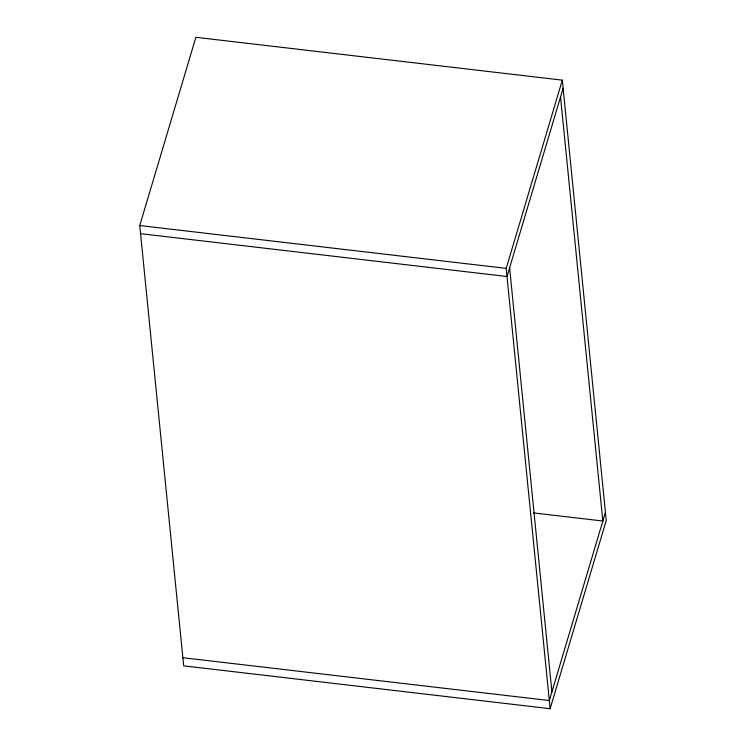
<?xml version="1.0" encoding="UTF-8"?>
<svg xmlns="http://www.w3.org/2000/svg" width="746" height="746" viewBox="0 0 746 746"><rect width="100%" height="100%" fill="white"/><g stroke="black" fill="none" stroke-linecap="round" stroke-linejoin="round"><path stroke-width="1.12" d="M139.754 225.534L195.872 37.3L562.316 80.148L606.246 520.466L550.128 708.7L183.684 665.852L139.754 225.534L506.198 268.383L550.128 708.7M506.198 268.383L562.316 80.148M563.127 88.289L507.019 276.524L140.565 233.675M605.435 512.325L549.317 700.55L182.873 657.711M533.474 512.912L602.833 521.025L560.535 96.999M509.611 267.823L551.909 691.85"/></g></svg>
